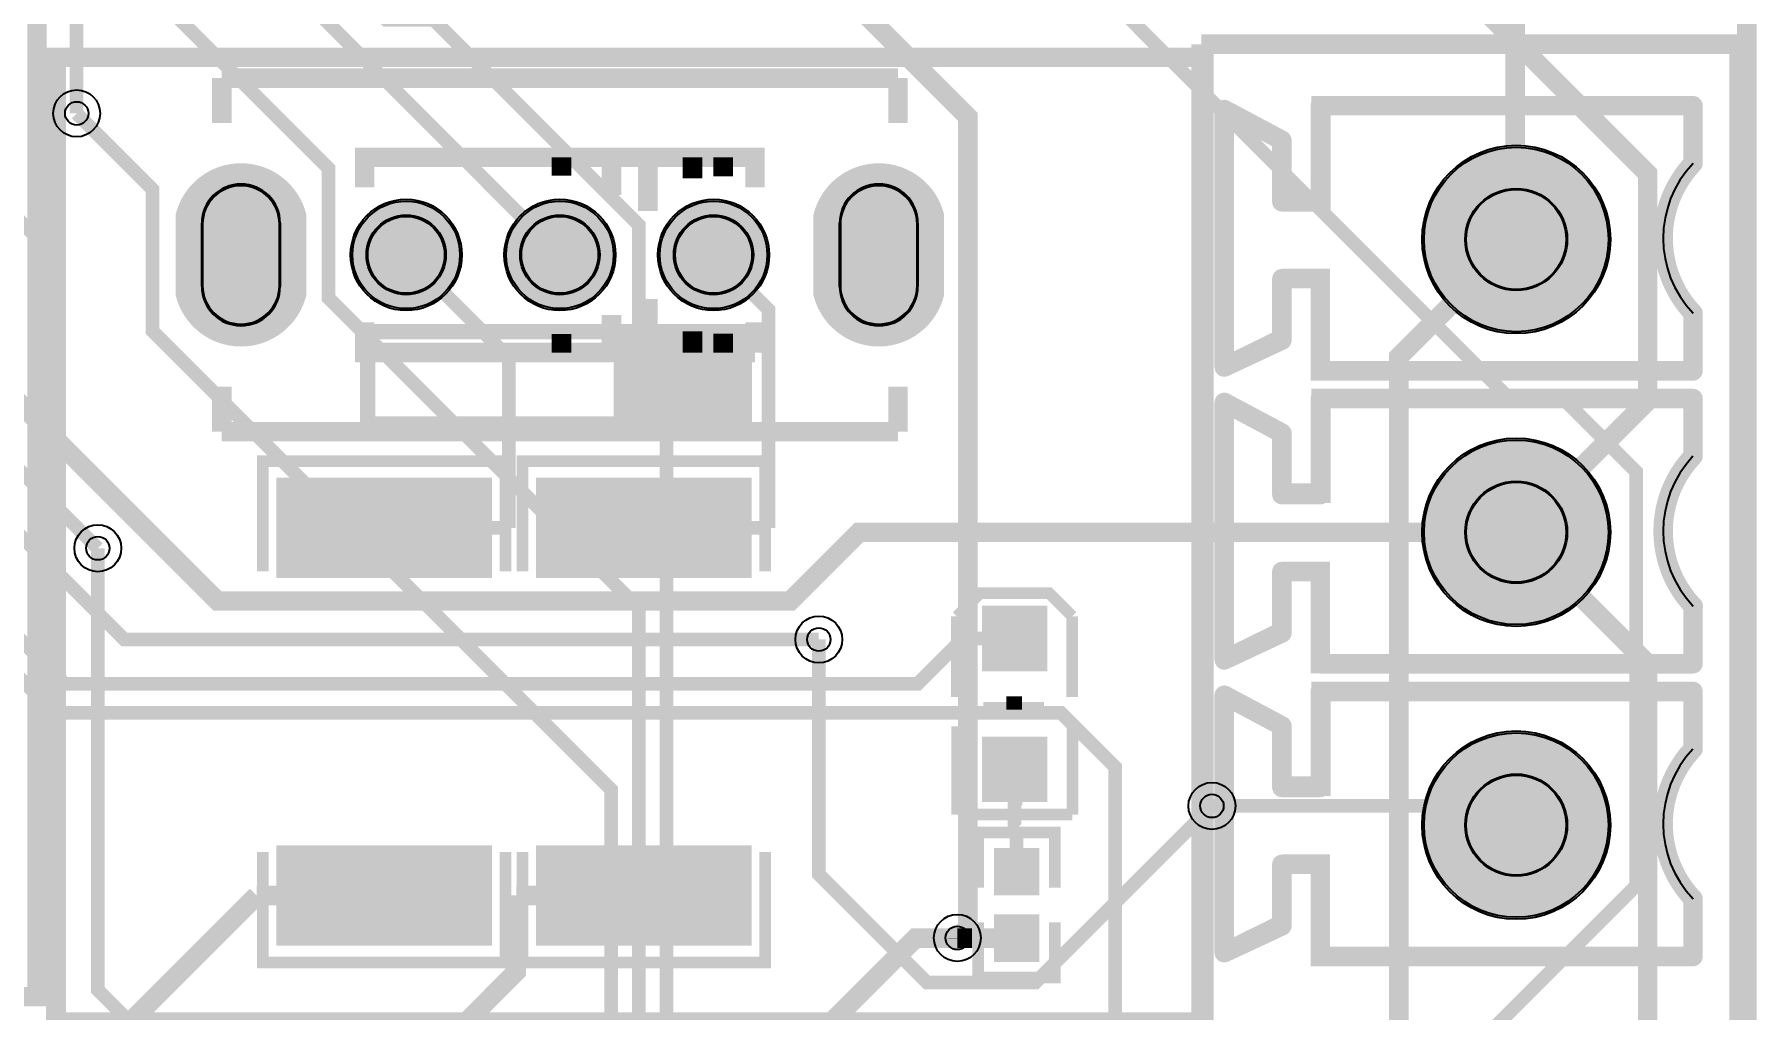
# Model space of a CAD drawing. Header units: millimetres. Extents: x -4 to 157, y 41 to 137.
# Drawn here: x 134.26 to 156.67, y 64.02 to 76.71 of the extents above; entities that cross this region are included whole.
import ezdxf

# ---------------------------------------------------------------- set-up
doc = ezdxf.new("R2010")
doc.units = ezdxf.units.MM
for name, color, linetype, true_color in [('BoardOutLine', 7, 'Continuous', 0xff00ff), ('BottomLayer', 7, 'Continuous', 0x0000ff), ('BottomSolderMaskLayer', 7, 'Continuous', 0xaa00ff), ('Document', 7, 'Continuous', 0xffffff), ('Hole', 7, 'Continuous', 0x222222), ('Multi-Layer', 7, 'Continuous', 0xc0c0c0), ('TopLayer', 7, 'Continuous', 0xff0000), ('TopPasteMaskLayer', 7, 'Continuous', 0x808080), ('TopSilkLayer', 7, 'Continuous', 0xffcc00), ('TopSolderMaskLayer', 7, 'Continuous', 0x800080)]:
    doc.layers.add(name, color=color, linetype=linetype, true_color=true_color)

msp = doc.modelspace()

# ---------------------------------------------------------------- hatches: boundary and pattern name
at = {"layer": 'BottomSolderMaskLayer'}
for points in [[(152.318, 74.039, 1), (154.769, 74.039, 1)], [(137.798, 73.314, -0.785398), (136.096, 73.314), (136.096, 74.362, -0.785398), (137.798, 74.362)], [(146.098, 73.314, -0.785398), (144.397, 73.314), (144.397, 74.362, -0.785398), (146.098, 74.362)], [(138.373, 73.838, 1), (139.821, 73.838, 1)], [(140.373, 73.838, 1), (141.821, 73.838, 1)], [(142.373, 73.838, 1), (143.821, 73.838, 1)], [(152.318, 70.229, 1), (154.769, 70.229, 1)], [(152.318, 66.419, 1), (154.769, 66.419, 1)]]:
    msp.add_hatch(color=256, dxfattribs=at).paths.add_polyline_path(points)
at = {"layer": 'Document'}
for points in [[(149.803, 75.841), (150.553, 75.441), (150.568, 75.432), (150.581, 75.421), (150.592, 75.408), (150.602, 75.394), (150.61, 75.379), (150.616, 75.363), (150.619, 75.346), (150.62, 75.329), (150.62, 74.656), (150.866, 74.656), (150.866, 75.779), (150.867, 75.795), (150.871, 75.811), (150.876, 75.827), (150.883, 75.842), (150.892, 75.856), (150.903, 75.868), (150.916, 75.879), (150.93, 75.889), (150.945, 75.896), (150.96, 75.901), (150.977, 75.905), (150.993, 75.906), (155.843, 75.906), (155.86, 75.905), (155.876, 75.901), (155.892, 75.896), (155.907, 75.889), (155.921, 75.879), (155.933, 75.868), (155.944, 75.856), (155.953, 75.842), (155.961, 75.827), (155.966, 75.811), (155.969, 75.795), (155.97, 75.779), (155.97, 75.029), (155.969, 75.012), (155.966, 74.996), (155.961, 74.98), (155.953, 74.965), (155.944, 74.951), (155.933, 74.939), (155.921, 74.928), (155.907, 74.919), (155.892, 74.911), (155.876, 74.906), (155.86, 74.903), (155.843, 74.902), (155.827, 74.903), (155.81, 74.906), (155.795, 74.911), (155.78, 74.919), (155.766, 74.928), (155.753, 74.939), (155.743, 74.951), (155.733, 74.965), (155.726, 74.98), (155.721, 74.996), (155.717, 75.012), (155.716, 75.029), (155.716, 75.652), (151.12, 75.652), (151.12, 74.529), (151.119, 74.512), (151.116, 74.496), (151.111, 74.48), (151.103, 74.465), (151.094, 74.451), (151.083, 74.439), (151.071, 74.428), (151.057, 74.419), (151.042, 74.411), (151.026, 74.406), (151.01, 74.403), (150.993, 74.402), (150.493, 74.402), (150.477, 74.403), (150.46, 74.406), (150.445, 74.411), (150.43, 74.419), (150.416, 74.428), (150.403, 74.439), (150.392, 74.451), (150.383, 74.465), (150.376, 74.48), (150.371, 74.496), (150.367, 74.512), (150.366, 74.529), (150.366, 75.252), (149.683, 75.617), (149.669, 75.625), (149.657, 75.636), (149.645, 75.648), (149.635, 75.661), (149.628, 75.676), (149.622, 75.692), (149.618, 75.708), (149.616, 75.724), (149.617, 75.741), (149.62, 75.757), (149.624, 75.773), (149.631, 75.788), (149.64, 75.803), (149.65, 75.815), (149.663, 75.827), (149.676, 75.836), (149.691, 75.844), (149.706, 75.85), (149.722, 75.854), (149.739, 75.856), (149.756, 75.855), (149.772, 75.852), (149.788, 75.848), (149.803, 75.841)], [(149.87, 75.729), (149.87, 72.578), (150.366, 72.809), (150.366, 73.529), (150.367, 73.545), (150.371, 73.561), (150.376, 73.577), (150.383, 73.592), (150.392, 73.606), (150.403, 73.618), (150.416, 73.629), (150.43, 73.639), (150.445, 73.646), (150.46, 73.651), (150.477, 73.655), (150.493, 73.656), (150.993, 73.656), (151.01, 73.655), (151.026, 73.651), (151.042, 73.646), (151.057, 73.639), (151.071, 73.629), (151.083, 73.618), (151.094, 73.606), (151.103, 73.592), (151.111, 73.577), (151.116, 73.561), (151.119, 73.545), (151.12, 73.529), (151.12, 72.456), (155.716, 72.456), (155.716, 73.079), (155.717, 73.095), (155.721, 73.112), (155.726, 73.127), (155.733, 73.142), (155.743, 73.156), (155.753, 73.168), (155.766, 73.179), (155.78, 73.189), (155.795, 73.196), (155.81, 73.201), (155.827, 73.205), (155.843, 73.206), (155.86, 73.205), (155.876, 73.201), (155.892, 73.196), (155.907, 73.189), (155.921, 73.179), (155.933, 73.168), (155.944, 73.156), (155.953, 73.142), (155.961, 73.127), (155.966, 73.112), (155.969, 73.095), (155.97, 73.079), (155.97, 72.329), (155.969, 72.312), (155.966, 72.296), (155.961, 72.28), (155.953, 72.265), (155.944, 72.251), (155.933, 72.239), (155.921, 72.228), (155.907, 72.219), (155.892, 72.211), (155.876, 72.206), (155.86, 72.203), (155.843, 72.202), (150.993, 72.202), (150.977, 72.203), (150.96, 72.206), (150.945, 72.211), (150.93, 72.219), (150.916, 72.228), (150.903, 72.239), (150.892, 72.251), (150.883, 72.265), (150.876, 72.28), (150.871, 72.296), (150.867, 72.312), (150.866, 72.329), (150.866, 73.402), (150.62, 73.402), (150.62, 72.729), (150.619, 72.711), (150.615, 72.693), (150.609, 72.676), (150.6, 72.66), (150.59, 72.646), (150.577, 72.633), (150.563, 72.622), (150.547, 72.614), (149.797, 72.264), (149.781, 72.257), (149.765, 72.253), (149.748, 72.252), (149.731, 72.252), (149.714, 72.255), (149.698, 72.26), (149.682, 72.267), (149.668, 72.276), (149.655, 72.287), (149.644, 72.3), (149.634, 72.314), (149.626, 72.329), (149.621, 72.345), (149.617, 72.362), (149.616, 72.379), (149.616, 75.729), (149.617, 75.745), (149.621, 75.761), (149.626, 75.777), (149.633, 75.792), (149.643, 75.806), (149.653, 75.818), (149.666, 75.829), (149.68, 75.839), (149.695, 75.846), (149.71, 75.851), (149.727, 75.855), (149.743, 75.856), (149.76, 75.855), (149.776, 75.851), (149.792, 75.846), (149.807, 75.839), (149.821, 75.829), (149.833, 75.818), (149.844, 75.806), (149.853, 75.792), (149.861, 75.777), (149.866, 75.761), (149.869, 75.745), (149.87, 75.729)], [(155.935, 74.941), (155.901, 74.903), (155.868, 74.864), (155.836, 74.823), (155.806, 74.781), (155.778, 74.738), (155.752, 74.693), (155.727, 74.648), (155.704, 74.602), (155.683, 74.555), (155.664, 74.507), (155.647, 74.459), (155.632, 74.409), (155.619, 74.359), (155.607, 74.309), (155.598, 74.258), (155.591, 74.207), (155.586, 74.156), (155.583, 74.105), (155.582, 74.053), (155.583, 74.002), (155.586, 73.95), (155.591, 73.899), (155.599, 73.848), (155.608, 73.797), (155.619, 73.747), (155.632, 73.697), (155.648, 73.648), (155.665, 73.6), (155.684, 73.552), (155.705, 73.505), (155.728, 73.458), (155.752, 73.413), (155.779, 73.369), (155.807, 73.326), (155.837, 73.284), (155.869, 73.243), (155.902, 73.204), (155.937, 73.166), (155.947, 73.153), (155.956, 73.139), (155.963, 73.124), (155.968, 73.108), (155.971, 73.092), (155.971, 73.075), (155.97, 73.059), (155.966, 73.042), (155.961, 73.027), (155.953, 73.012), (155.943, 72.999), (155.932, 72.986), (155.919, 72.976), (155.905, 72.967), (155.89, 72.96), (155.874, 72.955), (155.858, 72.952), (155.841, 72.951), (155.825, 72.953), (155.808, 72.957), (155.793, 72.962), (155.778, 72.97), (155.765, 72.98), (155.752, 72.991), (155.714, 73.033), (155.677, 73.077), (155.641, 73.122), (155.608, 73.168), (155.576, 73.215), (155.546, 73.264), (155.517, 73.313), (155.491, 73.364), (155.466, 73.416), (155.444, 73.468), (155.423, 73.521), (155.404, 73.575), (155.387, 73.63), (155.373, 73.685), (155.36, 73.741), (155.35, 73.797), (155.341, 73.854), (155.335, 73.91), (155.33, 73.967), (155.328, 74.025), (155.328, 74.082), (155.33, 74.139), (155.334, 74.196), (155.341, 74.253), (155.349, 74.309), (155.36, 74.365), (155.372, 74.421), (155.387, 74.476), (155.403, 74.531), (155.422, 74.585), (155.443, 74.638), (155.465, 74.691), (155.49, 74.742), (155.516, 74.793), (155.545, 74.843), (155.575, 74.891), (155.606, 74.939), (155.64, 74.985), (155.675, 75.03), (155.712, 75.074), (155.751, 75.116), (155.763, 75.127), (155.777, 75.137), (155.791, 75.144), (155.807, 75.15), (155.823, 75.154), (155.84, 75.155), (155.856, 75.155), (155.873, 75.152), (155.888, 75.147), (155.904, 75.14), (155.918, 75.131), (155.93, 75.121), (155.942, 75.109), (155.951, 75.095), (155.959, 75.08), (155.965, 75.065), (155.969, 75.049), (155.97, 75.032), (155.969, 75.015), (155.967, 74.999), (155.962, 74.983), (155.955, 74.968), (155.946, 74.954), (155.935, 74.941)], [(143.597, 71.538), (143.597, 72.938), (138.597, 72.938), (138.497, 72.938), (138.497, 72.838), (138.497, 71.538), (138.697, 71.538), (138.697, 72.738), (141.797, 72.738), (141.797, 71.538)], [(149.87, 71.919), (149.87, 68.768), (150.366, 68.999), (150.366, 69.718), (150.367, 69.735), (150.371, 69.751), (150.376, 69.767), (150.383, 69.782), (150.392, 69.796), (150.403, 69.808), (150.416, 69.819), (150.43, 69.828), (150.445, 69.836), (150.46, 69.841), (150.477, 69.844), (150.493, 69.845), (150.993, 69.845), (151.01, 69.844), (151.026, 69.841), (151.042, 69.836), (151.057, 69.828), (151.07, 69.819), (151.083, 69.808), (151.094, 69.796), (151.103, 69.782), (151.111, 69.767), (151.116, 69.751), (151.119, 69.735), (151.12, 69.718), (151.12, 68.645), (155.716, 68.645), (155.716, 69.269), (155.717, 69.285), (155.72, 69.301), (155.726, 69.317), (155.733, 69.332), (155.742, 69.346), (155.753, 69.358), (155.766, 69.369), (155.78, 69.378), (155.795, 69.386), (155.81, 69.391), (155.827, 69.394), (155.843, 69.396), (155.86, 69.394), (155.876, 69.391), (155.892, 69.386), (155.907, 69.378), (155.92, 69.369), (155.933, 69.358), (155.944, 69.346), (155.953, 69.332), (155.96, 69.317), (155.966, 69.301), (155.969, 69.285), (155.97, 69.269), (155.97, 68.518), (155.969, 68.502), (155.966, 68.486), (155.96, 68.47), (155.953, 68.455), (155.944, 68.441), (155.933, 68.429), (155.92, 68.418), (155.907, 68.408), (155.892, 68.401), (155.876, 68.396), (155.86, 68.393), (155.843, 68.391), (150.993, 68.391), (150.977, 68.393), (150.96, 68.396), (150.945, 68.401), (150.93, 68.408), (150.916, 68.418), (150.903, 68.429), (150.892, 68.441), (150.883, 68.455), (150.876, 68.47), (150.87, 68.486), (150.867, 68.502), (150.866, 68.518), (150.866, 69.591), (150.62, 69.591), (150.62, 68.919), (150.619, 68.901), (150.615, 68.883), (150.609, 68.866), (150.6, 68.85), (150.59, 68.836), (150.577, 68.823), (150.563, 68.812), (150.547, 68.804), (149.797, 68.453), (149.781, 68.447), (149.765, 68.443), (149.748, 68.442), (149.731, 68.442), (149.714, 68.445), (149.698, 68.45), (149.682, 68.457), (149.668, 68.466), (149.655, 68.477), (149.644, 68.49), (149.634, 68.504), (149.626, 68.519), (149.621, 68.535), (149.617, 68.552), (149.616, 68.568), (149.616, 71.919), (149.617, 71.935), (149.621, 71.951), (149.626, 71.967), (149.633, 71.982), (149.642, 71.996), (149.653, 72.008), (149.666, 72.019), (149.68, 72.029), (149.695, 72.036), (149.71, 72.041), (149.727, 72.044), (149.743, 72.046), (149.76, 72.044), (149.776, 72.041), (149.792, 72.036), (149.807, 72.029), (149.82, 72.019), (149.833, 72.008), (149.844, 71.996), (149.853, 71.982), (149.861, 71.967), (149.866, 71.951), (149.869, 71.935), (149.87, 71.919)], [(149.803, 72.031), (150.553, 71.631), (150.568, 71.622), (150.581, 71.611), (150.592, 71.598), (150.602, 71.584), (150.61, 71.569), (150.616, 71.552), (150.619, 71.536), (150.62, 71.519), (150.62, 70.846), (150.866, 70.846), (150.866, 71.969), (150.867, 71.985), (150.87, 72.001), (150.876, 72.017), (150.883, 72.032), (150.892, 72.046), (150.903, 72.058), (150.916, 72.069), (150.93, 72.079), (150.945, 72.086), (150.96, 72.091), (150.977, 72.094), (150.993, 72.096), (155.843, 72.096), (155.86, 72.094), (155.876, 72.091), (155.892, 72.086), (155.907, 72.079), (155.92, 72.069), (155.933, 72.058), (155.944, 72.046), (155.953, 72.032), (155.96, 72.017), (155.966, 72.001), (155.969, 71.985), (155.97, 71.969), (155.97, 71.219), (155.969, 71.202), (155.966, 71.186), (155.96, 71.17), (155.953, 71.155), (155.944, 71.141), (155.933, 71.129), (155.92, 71.118), (155.907, 71.109), (155.892, 71.101), (155.876, 71.096), (155.86, 71.093), (155.843, 71.092), (155.827, 71.093), (155.81, 71.096), (155.795, 71.101), (155.78, 71.109), (155.766, 71.118), (155.753, 71.129), (155.742, 71.141), (155.733, 71.155), (155.726, 71.17), (155.72, 71.186), (155.717, 71.202), (155.716, 71.219), (155.716, 71.842), (151.12, 71.842), (151.12, 70.719), (151.119, 70.702), (151.116, 70.686), (151.111, 70.67), (151.103, 70.655), (151.094, 70.641), (151.083, 70.629), (151.07, 70.618), (151.057, 70.609), (151.042, 70.601), (151.026, 70.596), (151.01, 70.593), (150.993, 70.592), (150.493, 70.592), (150.477, 70.593), (150.46, 70.596), (150.445, 70.601), (150.43, 70.609), (150.416, 70.618), (150.403, 70.629), (150.392, 70.641), (150.383, 70.655), (150.376, 70.67), (150.371, 70.686), (150.367, 70.702), (150.366, 70.719), (150.366, 71.442), (149.683, 71.807), (149.67, 71.815), (149.657, 71.826), (149.646, 71.838), (149.636, 71.852), (149.629, 71.866), (149.623, 71.882), (149.619, 71.898), (149.618, 71.914), (149.619, 71.93), (149.621, 71.947), (149.626, 71.962), (149.633, 71.977), (149.642, 71.991), (149.652, 72.004), (149.664, 72.015), (149.677, 72.025), (149.692, 72.033), (149.707, 72.039), (149.723, 72.043), (149.739, 72.044), (149.756, 72.044), (149.772, 72.042), (149.788, 72.037), (149.803, 72.031)], [(141.797, 71.738), (141.797, 71.538), (138.697, 71.538), (138.697, 71.738)], [(155.935, 71.131), (155.901, 71.093), (155.867, 71.053), (155.836, 71.013), (155.806, 70.971), (155.778, 70.928), (155.751, 70.883), (155.727, 70.838), (155.704, 70.792), (155.683, 70.745), (155.664, 70.697), (155.647, 70.648), (155.632, 70.599), (155.619, 70.549), (155.607, 70.499), (155.598, 70.448), (155.591, 70.397), (155.586, 70.346), (155.583, 70.295), (155.582, 70.243), (155.583, 70.192), (155.586, 70.14), (155.591, 70.089), (155.598, 70.038), (155.608, 69.987), (155.619, 69.937), (155.632, 69.887), (155.647, 69.838), (155.665, 69.789), (155.684, 69.742), (155.705, 69.695), (155.728, 69.648), (155.752, 69.603), (155.779, 69.559), (155.807, 69.516), (155.837, 69.474), (155.868, 69.433), (155.902, 69.394), (155.936, 69.356), (155.947, 69.344), (155.956, 69.33), (155.963, 69.316), (155.968, 69.3), (155.972, 69.285), (155.973, 69.268), (155.972, 69.252), (155.969, 69.236), (155.964, 69.221), (155.958, 69.206), (155.949, 69.193), (155.939, 69.18), (155.927, 69.169), (155.914, 69.16), (155.9, 69.152), (155.885, 69.146), (155.87, 69.142), (155.854, 69.14), (155.837, 69.14), (155.821, 69.142), (155.806, 69.146), (155.791, 69.152), (155.777, 69.16), (155.764, 69.17), (155.752, 69.181), (155.714, 69.223), (155.677, 69.267), (155.641, 69.311), (155.608, 69.358), (155.576, 69.405), (155.546, 69.454), (155.517, 69.503), (155.491, 69.554), (155.466, 69.605), (155.443, 69.658), (155.423, 69.711), (155.404, 69.765), (155.387, 69.82), (155.373, 69.875), (155.36, 69.931), (155.349, 69.987), (155.341, 70.043), (155.335, 70.1), (155.33, 70.157), (155.328, 70.214), (155.328, 70.272), (155.33, 70.329), (155.334, 70.386), (155.341, 70.442), (155.349, 70.499), (155.359, 70.555), (155.372, 70.611), (155.387, 70.666), (155.403, 70.721), (155.422, 70.775), (155.443, 70.828), (155.465, 70.881), (155.49, 70.932), (155.516, 70.983), (155.544, 71.033), (155.574, 71.081), (155.606, 71.129), (155.64, 71.175), (155.675, 71.22), (155.712, 71.263), (155.751, 71.306), (155.763, 71.317), (155.776, 71.327), (155.791, 71.334), (155.807, 71.34), (155.823, 71.344), (155.839, 71.345), (155.856, 71.345), (155.872, 71.342), (155.888, 71.337), (155.903, 71.33), (155.917, 71.321), (155.93, 71.311), (155.942, 71.298), (155.951, 71.285), (155.959, 71.27), (155.965, 71.255), (155.968, 71.238), (155.97, 71.222), (155.969, 71.205), (155.967, 71.189), (155.962, 71.173), (155.955, 71.158), (155.946, 71.144), (155.935, 71.131)], [(147.065, 69.189), (147.065, 68.529), (146.913, 68.529), (146.913, 69.189)], [(149.803, 68.221), (150.553, 67.821), (150.568, 67.812), (150.581, 67.801), (150.592, 67.788), (150.602, 67.774), (150.61, 67.759), (150.616, 67.742), (150.619, 67.726), (150.62, 67.709), (150.62, 67.036), (150.866, 67.036), (150.866, 68.159), (150.867, 68.175), (150.87, 68.191), (150.876, 68.207), (150.883, 68.222), (150.892, 68.236), (150.903, 68.248), (150.916, 68.259), (150.93, 68.269), (150.945, 68.276), (150.96, 68.281), (150.977, 68.285), (150.993, 68.286), (155.843, 68.286), (155.86, 68.285), (155.876, 68.281), (155.892, 68.276), (155.907, 68.269), (155.92, 68.259), (155.933, 68.248), (155.944, 68.236), (155.953, 68.222), (155.96, 68.207), (155.966, 68.191), (155.969, 68.175), (155.97, 68.159), (155.97, 67.409), (155.969, 67.392), (155.966, 67.376), (155.96, 67.36), (155.953, 67.345), (155.944, 67.331), (155.933, 67.319), (155.92, 67.308), (155.907, 67.299), (155.892, 67.291), (155.876, 67.286), (155.86, 67.283), (155.843, 67.282), (155.827, 67.283), (155.81, 67.286), (155.795, 67.291), (155.78, 67.299), (155.766, 67.308), (155.753, 67.319), (155.742, 67.331), (155.733, 67.345), (155.726, 67.36), (155.72, 67.376), (155.717, 67.392), (155.716, 67.409), (155.716, 68.032), (151.12, 68.032), (151.12, 66.909), (151.119, 66.892), (151.116, 66.876), (151.111, 66.86), (151.103, 66.845), (151.094, 66.831), (151.083, 66.819), (151.07, 66.808), (151.057, 66.799), (151.042, 66.791), (151.026, 66.786), (151.01, 66.783), (150.993, 66.782), (150.493, 66.782), (150.477, 66.783), (150.46, 66.786), (150.445, 66.791), (150.43, 66.799), (150.416, 66.808), (150.403, 66.819), (150.392, 66.831), (150.383, 66.845), (150.376, 66.86), (150.371, 66.876), (150.367, 66.892), (150.366, 66.909), (150.366, 67.632), (149.683, 67.997), (149.669, 68.005), (149.656, 68.016), (149.645, 68.028), (149.635, 68.041), (149.628, 68.056), (149.622, 68.072), (149.618, 68.088), (149.616, 68.104), (149.617, 68.121), (149.619, 68.137), (149.624, 68.153), (149.631, 68.168), (149.64, 68.182), (149.65, 68.195), (149.663, 68.207), (149.676, 68.216), (149.691, 68.224), (149.706, 68.23), (149.722, 68.234), (149.739, 68.236), (149.756, 68.235), (149.772, 68.232), (149.788, 68.227), (149.803, 68.221)], [(149.87, 68.109), (149.87, 64.958), (150.366, 65.189), (150.366, 65.909), (150.367, 65.925), (150.371, 65.941), (150.376, 65.957), (150.383, 65.972), (150.392, 65.986), (150.403, 65.998), (150.416, 66.009), (150.43, 66.019), (150.445, 66.026), (150.46, 66.031), (150.477, 66.034), (150.493, 66.036), (150.993, 66.036), (151.01, 66.034), (151.026, 66.031), (151.042, 66.026), (151.057, 66.019), (151.07, 66.009), (151.083, 65.998), (151.094, 65.986), (151.103, 65.972), (151.111, 65.957), (151.116, 65.941), (151.119, 65.925), (151.12, 65.909), (151.12, 64.836), (155.716, 64.836), (155.716, 65.459), (155.717, 65.475), (155.72, 65.491), (155.726, 65.507), (155.733, 65.522), (155.742, 65.536), (155.753, 65.548), (155.766, 65.559), (155.78, 65.569), (155.795, 65.576), (155.81, 65.581), (155.827, 65.584), (155.843, 65.586), (155.86, 65.584), (155.876, 65.581), (155.892, 65.576), (155.907, 65.569), (155.92, 65.559), (155.933, 65.548), (155.944, 65.536), (155.953, 65.522), (155.96, 65.507), (155.966, 65.491), (155.969, 65.475), (155.97, 65.459), (155.97, 64.709), (155.969, 64.692), (155.966, 64.676), (155.96, 64.66), (155.953, 64.645), (155.944, 64.631), (155.933, 64.619), (155.92, 64.608), (155.907, 64.599), (155.892, 64.591), (155.876, 64.586), (155.86, 64.583), (155.843, 64.582), (150.993, 64.582), (150.977, 64.583), (150.96, 64.586), (150.945, 64.591), (150.93, 64.599), (150.916, 64.608), (150.903, 64.619), (150.892, 64.631), (150.883, 64.645), (150.876, 64.66), (150.87, 64.676), (150.867, 64.692), (150.866, 64.709), (150.866, 65.782), (150.62, 65.782), (150.62, 65.109), (150.619, 65.091), (150.615, 65.073), (150.609, 65.056), (150.6, 65.04), (150.59, 65.026), (150.577, 65.013), (150.563, 65.002), (150.547, 64.993), (149.797, 64.643), (149.781, 64.637), (149.765, 64.633), (149.748, 64.632), (149.731, 64.632), (149.714, 64.635), (149.698, 64.64), (149.682, 64.647), (149.668, 64.656), (149.655, 64.667), (149.644, 64.68), (149.634, 64.694), (149.626, 64.709), (149.621, 64.725), (149.617, 64.742), (149.616, 64.759), (149.616, 68.109), (149.617, 68.125), (149.621, 68.141), (149.626, 68.157), (149.633, 68.172), (149.642, 68.186), (149.653, 68.198), (149.666, 68.209), (149.68, 68.219), (149.695, 68.226), (149.71, 68.231), (149.727, 68.234), (149.743, 68.236), (149.76, 68.234), (149.776, 68.231), (149.792, 68.226), (149.807, 68.219), (149.82, 68.209), (149.833, 68.198), (149.844, 68.186), (149.853, 68.172), (149.861, 68.157), (149.866, 68.141), (149.869, 68.125), (149.87, 68.109)], [(155.935, 67.321), (155.901, 67.283), (155.868, 67.244), (155.836, 67.203), (155.806, 67.161), (155.778, 67.118), (155.752, 67.073), (155.727, 67.028), (155.704, 66.982), (155.683, 66.935), (155.664, 66.887), (155.647, 66.838), (155.632, 66.789), (155.619, 66.739), (155.607, 66.689), (155.598, 66.638), (155.591, 66.587), (155.586, 66.536), (155.583, 66.485), (155.582, 66.433), (155.583, 66.382), (155.586, 66.33), (155.591, 66.279), (155.599, 66.228), (155.608, 66.177), (155.619, 66.127), (155.632, 66.077), (155.648, 66.028), (155.665, 65.979), (155.684, 65.932), (155.705, 65.885), (155.728, 65.838), (155.752, 65.793), (155.779, 65.749), (155.807, 65.706), (155.837, 65.664), (155.869, 65.623), (155.902, 65.584), (155.937, 65.546), (155.947, 65.533), (155.956, 65.519), (155.963, 65.504), (155.968, 65.488), (155.971, 65.472), (155.971, 65.455), (155.97, 65.438), (155.966, 65.422), (155.96, 65.407), (155.953, 65.392), (155.943, 65.378), (155.932, 65.366), (155.919, 65.356), (155.905, 65.347), (155.89, 65.34), (155.874, 65.335), (155.858, 65.332), (155.841, 65.331), (155.825, 65.333), (155.808, 65.337), (155.793, 65.342), (155.778, 65.35), (155.764, 65.36), (155.752, 65.371), (155.714, 65.413), (155.677, 65.457), (155.641, 65.502), (155.608, 65.548), (155.576, 65.595), (155.546, 65.644), (155.517, 65.693), (155.491, 65.744), (155.466, 65.796), (155.443, 65.848), (155.423, 65.901), (155.404, 65.955), (155.387, 66.01), (155.373, 66.065), (155.36, 66.121), (155.349, 66.177), (155.341, 66.234), (155.335, 66.29), (155.33, 66.347), (155.328, 66.404), (155.328, 66.462), (155.33, 66.519), (155.334, 66.576), (155.341, 66.633), (155.349, 66.689), (155.36, 66.745), (155.372, 66.801), (155.387, 66.856), (155.403, 66.911), (155.422, 66.965), (155.443, 67.018), (155.465, 67.071), (155.49, 67.122), (155.516, 67.173), (155.545, 67.223), (155.575, 67.271), (155.606, 67.319), (155.64, 67.365), (155.675, 67.41), (155.712, 67.454), (155.751, 67.496), (155.763, 67.507), (155.777, 67.517), (155.791, 67.524), (155.807, 67.53), (155.823, 67.534), (155.84, 67.535), (155.856, 67.535), (155.873, 67.532), (155.888, 67.527), (155.904, 67.52), (155.918, 67.511), (155.93, 67.501), (155.942, 67.488), (155.951, 67.475), (155.959, 67.46), (155.965, 67.445), (155.968, 67.428), (155.97, 67.412), (155.969, 67.395), (155.967, 67.379), (155.962, 67.363), (155.955, 67.348), (155.946, 67.334), (155.935, 67.321)], [(147.117, 67.336), (147.117, 66.675), (146.965, 66.675), (146.965, 67.336)], [(146.74, 67.06), (147.401, 67.06), (147.401, 66.908), (146.74, 66.908)]]:
    msp.add_hatch(color=256, dxfattribs=at).paths.add_polyline_path(points)
at = {"layer": 'Multi-Layer'}
for points in [[(152.343, 74.039, 1), (154.743, 74.039, 1)], [(137.773, 73.33, -0.785398), (136.122, 73.33), (136.122, 74.346, -0.785398), (137.773, 74.346)], [(146.073, 73.33, -0.785398), (144.422, 73.33), (144.422, 74.346, -0.785398), (146.073, 74.346)], [(138.399, 73.838, 1), (139.796, 73.838, 1)], [(140.399, 73.838, 1), (141.796, 73.838, 1)], [(142.399, 73.838, 1), (143.796, 73.838, 1)], [(152.343, 70.229, 1), (154.743, 70.229, 1)], [(152.343, 66.419, 1), (154.743, 66.419, 1)]]:
    msp.add_hatch(color=256, dxfattribs=at).paths.add_polyline_path(points)
at = {"layer": 'TopLayer'}
for points in [[(140.161, 69.644), (137.461, 69.644), (137.461, 70.927), (140.161, 70.927)], [(143.539, 69.644), (140.839, 69.644), (140.839, 70.927), (143.539, 70.927)], [(146.615, 69.247), (147.415, 69.247), (147.415, 68.447), (146.615, 68.447)], [(146.615, 67.545), (147.415, 67.545), (147.415, 66.745), (146.615, 66.745)], [(140.161, 66.144), (137.461, 66.144), (137.461, 64.862), (140.161, 64.862)], [(143.539, 66.144), (140.839, 66.144), (140.839, 64.862), (143.539, 64.862)], [(147.311, 65.53), (146.771, 65.53), (146.771, 66.095), (147.311, 66.095)], [(147.311, 65.23), (146.771, 65.23), (146.771, 64.664), (147.311, 64.664)]]:
    msp.add_hatch(color=256, dxfattribs=at).paths.add_polyline_path(points)
at = {"layer": 'TopPasteMaskLayer'}
for points in [[(140.061, 69.644), (139.37, 69.644), (139.27, 69.744), (139.27, 69.98), (139.17, 70.08), (138.452, 70.08), (138.352, 69.98), (138.352, 69.744), (138.252, 69.644), (137.561, 69.644), (137.461, 69.744), (137.461, 70.827), (137.561, 70.927), (140.061, 70.927), (140.161, 70.827), (140.161, 69.744)], [(143.439, 69.644), (142.748, 69.644), (142.648, 69.744), (142.648, 69.98), (142.548, 70.08), (141.83, 70.08), (141.73, 69.98), (141.73, 69.744), (141.63, 69.644), (140.939, 69.644), (140.839, 69.744), (140.839, 70.827), (140.939, 70.927), (143.439, 70.927), (143.539, 70.827), (143.539, 69.744)], [(146.615, 69.247), (147.415, 69.247), (147.415, 68.447), (146.615, 68.447)], [(146.615, 67.545), (147.415, 67.545), (147.415, 66.745), (146.615, 66.745)], [(140.061, 66.144), (139.37, 66.144), (139.27, 66.044), (139.27, 65.808), (139.17, 65.708), (138.452, 65.708), (138.352, 65.808), (138.352, 66.044), (138.252, 66.144), (137.561, 66.144), (137.461, 66.044), (137.461, 64.962), (137.561, 64.862), (140.061, 64.862), (140.161, 64.962), (140.161, 66.044)], [(143.439, 66.144), (142.748, 66.144), (142.648, 66.044), (142.648, 65.808), (142.548, 65.708), (141.83, 65.708), (141.73, 65.808), (141.73, 66.044), (141.63, 66.144), (140.939, 66.144), (140.839, 66.044), (140.839, 64.962), (140.939, 64.862), (143.439, 64.862), (143.539, 64.962), (143.539, 66.044)], [(147.271, 65.515), (146.811, 65.515), (146.771, 65.555), (146.771, 66.055), (146.811, 66.095), (147.271, 66.095), (147.311, 66.055), (147.311, 65.555)], [(147.271, 65.245), (146.811, 65.245), (146.771, 65.205), (146.771, 64.704), (146.811, 64.664), (147.271, 64.664), (147.311, 64.704), (147.311, 65.205)]]:
    msp.add_hatch(color=256, dxfattribs=at).paths.add_polyline_path(points)
at = {"layer": 'TopSolderMaskLayer'}
for points in [[(152.318, 74.039, 1), (154.769, 74.039, 1)], [(137.798, 73.314, -0.785398), (136.096, 73.314), (136.096, 74.362, -0.785398), (137.798, 74.362)], [(146.098, 73.314, -0.785398), (144.397, 73.314), (144.397, 74.362, -0.785398), (146.098, 74.362)], [(138.373, 73.838, 1), (139.821, 73.838, 1)], [(140.373, 73.838, 1), (141.821, 73.838, 1)], [(142.373, 73.838, 1), (143.821, 73.838, 1)], [(152.318, 70.229, 1), (154.769, 70.229, 1)], [(140.215, 69.632), (137.408, 69.632), (137.408, 70.939), (140.215, 70.939)], [(143.593, 69.632), (140.786, 69.632), (140.786, 70.939), (143.593, 70.939)], [(146.59, 69.272), (147.441, 69.272), (147.441, 68.421), (146.59, 68.421)], [(146.59, 67.57), (147.441, 67.57), (147.441, 66.72), (146.59, 66.72)], [(152.318, 66.419, 1), (154.769, 66.419, 1)], [(140.215, 66.156), (137.408, 66.156), (137.408, 64.85), (140.215, 64.85)], [(143.593, 66.156), (140.786, 66.156), (140.786, 64.85), (143.593, 64.85)], [(147.335, 65.503), (146.747, 65.503), (146.747, 66.122), (147.335, 66.122)], [(147.335, 65.256), (146.747, 65.256), (146.747, 64.637), (147.335, 64.637)]]:
    msp.add_hatch(color=256, dxfattribs=at).paths.add_polyline_path(points)

# ---------------------------------------------------------------- linework, layer by layer
at = {"layer": 'BoardOutLine', "const_width": 0.254}
msp.add_lwpolyline([(100.543, 129.052), (100.543, 136.552), (-3.457, 136.552), (-3.457, 41.552), (156.543, 41.552), (156.543, 136.552), (125.543, 136.552), (125.543, 129.052), (100.543, 129.052)], close=True, dxfattribs=at)
at = {"layer": 'BottomLayer'}
for points, const_width in [([(153.543, 70.229), (155.253, 71.938), (155.253, 74.894), (141.805, 88.342), (141.805, 89.346), (142.037, 89.578), (142.037, 116.917), (140.513, 118.44)], 0.254), ([(134.625, 85.051), (134.625, 81.111), (138.841, 76.895), (139.456, 76.895), (142.126, 74.226), (142.126, 72.676), (142.486, 72.315), (142.486, 61.8), (144.114, 60.172), (146.05, 60.146), (146.405, 59.791), (146.405, 58.419), (146.177, 58.19), (144.297, 58.19), (143.992, 57.886), (143.992, 56.293), (145.11, 55.175)], 0.178), ([(141.097, 73.838), (130.746, 84.19), (127.041, 84.19), (124.718, 81.866), (124.718, 78.366), (124.953, 78.131)], 0.178), ([(126.012, 82.341), (134.5, 73.853), (134.5, 62.858), (140.157, 57.201)], 0.178), ([(131.299, 81.751), (138.086, 74.965), (138.086, 73.277), (142.125, 69.239), (142.125, 58.104), (142.418, 57.811), (142.926, 57.811), (143.967, 58.852), (144.787, 58.852), (145.11, 59.176)], 0.178), ([(140.259, 79.604), (142.436, 79.604), (146.405, 75.635), (146.405, 65.087), (146.269, 64.951)], 0.254), ([(134.808, 75.679), (135.795, 74.693), (135.795, 72.849), (141.763, 66.88), (141.763, 56.807), (140.157, 55.201)], 0.178), ([(153.543, 74.039), (152.014, 72.509), (152.014, 62.363), (153.543, 60.833)], 0.254), ([(153.543, 57.023), (155.253, 58.733), (155.253, 68.519), (153.543, 70.229)], 0.254), ([(135.084, 70.021), (135.084, 64.274), (140.157, 59.201)], 0.178), ([(144.467, 68.834), (144.467, 65.78), (145.874, 64.373), (147.288, 64.373), (149.583, 66.668)], 0.178)]:
    msp.add_lwpolyline(points, dxfattribs=dict(at, const_width=const_width))
at = {"layer": 'BottomSolderMaskLayer'}
for points in [[(136.438, 74.25), (136.438, 73.426)], [(137.457, 74.25), (137.457, 73.426)], [(144.738, 74.25), (144.738, 73.426)], [(145.757, 74.25), (145.757, 73.426)]]:
    msp.add_lwpolyline(points, close=True, dxfattribs=at)
for centre, radius in [((153.543, 74.039), 1.225), ((153.543, 74.039), 0.664), ((139.097, 73.838), 0.724), ((141.097, 73.838), 0.724), ((143.097, 73.838), 0.724), ((139.097, 73.838), 0.518), ((141.097, 73.838), 0.518), ((143.097, 73.838), 0.518), ((153.543, 70.229), 1.225), ((153.543, 70.229), 0.664), ((153.543, 66.419), 1.225), ((153.543, 66.419), 0.664)]:
    msp.add_circle(centre, radius, dxfattribs=at)
for centre, start, end in [((136.947, 74.25), 360, 180), ((145.247, 74.25), 360, 180), ((136.947, 73.426), 180, 360), ((145.247, 73.426), 180, 360)]:
    msp.add_arc(centre, 0.51, start, end, dxfattribs=at)
at = {"layer": 'Hole'}
for centre in [(134.809, 75.679), (135.084, 70.021), (144.467, 68.834), (149.583, 66.668), (146.269, 64.951)]:
    msp.add_circle(centre, 0.152, dxfattribs=at)
at = {"layer": 'Multi-Layer'}
for points in [[(136.447, 74.238), (136.447, 73.438)], [(137.447, 74.238), (137.447, 73.438)], [(144.747, 74.238), (144.747, 73.438)], [(145.747, 74.238), (145.747, 73.438)]]:
    msp.add_lwpolyline(points, close=True, dxfattribs=at)
for centre, radius in [((134.809, 75.679), 0.305), ((153.543, 74.039), 1.2), ((153.543, 74.039), 0.65), ((139.097, 73.838), 0.699), ((141.097, 73.838), 0.699), ((143.097, 73.838), 0.699), ((139.097, 73.838), 0.5), ((141.097, 73.838), 0.5), ((143.097, 73.838), 0.5), ((153.543, 70.229), 1.2), ((153.543, 70.229), 0.65), ((135.084, 70.021), 0.305), ((144.467, 68.834), 0.305), ((153.543, 66.419), 1.2), ((153.543, 66.419), 0.65), ((149.583, 66.668), 0.305), ((146.269, 64.951), 0.305)]:
    msp.add_circle(centre, radius, dxfattribs=at)
for centre, start, end in [((136.947, 74.238), 360, 180), ((145.247, 74.238), 360, 180), ((136.947, 73.438), 180, 360), ((145.247, 73.438), 180, 360)]:
    msp.add_arc(centre, 0.5, start, end, dxfattribs=at)
at = {"layer": 'TopLayer'}
for points, const_width in [([(133.252, 78.613), (134.808, 77.057), (134.808, 75.679)], 0.178), ([(141.529, 78.334), (147.09, 78.334), (153.457, 71.966), (154.156, 71.966), (155.104, 71.018), (155.104, 65.631), (145.649, 56.176), (144.664, 56.176), (142.931, 54.442), (142.931, 51.928), (137.887, 46.884), (98.704, 46.884)], 0.178), ([(153.543, 74.039), (153.53, 74.052), (153.53, 77.194)], 0.254), ([(123.32, 76.861), (126.924, 73.256), (131.005, 73.256), (135.427, 68.834), (144.467, 68.834)], 0.178), ([(153.543, 70.229), (144.991, 70.229), (144.096, 69.334), (136.642, 69.334), (130.861, 75.114), (130.861, 75.114), (130.861, 75.3), (129.207, 76.954), (128.47, 76.954)], 0.254), ([(128.47, 75.235), (129.87, 75.235), (135.084, 70.021)], 0.178), ([(120.225, 73.955), (123.861, 70.32), (132.591, 70.32), (134.654, 68.257), (145.755, 68.257), (146.344, 68.847)], 0.178), ([(140.432, 70.286), (140.432, 72.503), (139.097, 73.838)], 0.178), ([(143.811, 70.286), (143.811, 73.125), (143.097, 73.838)], 0.178), ([(138.811, 70.286), (140.432, 70.286)], 0.178), ([(142.189, 70.286), (143.811, 70.286)], 0.178), ([(120.989, 68.862), (125.057, 68.862), (126.154, 69.959), (132.441, 69.959), (134.065, 68.335), (134.065, 68.335), (134.519, 67.881), (147.618, 67.881), (148.324, 67.175), (148.324, 63.068)], 0.178), ([(147.015, 68.847), (146.344, 68.847)], 0.178), ([(147.041, 66.367), (147.015, 66.392), (147.015, 67.145)], 0.178), ([(149.583, 66.668), (153.294, 66.668), (153.543, 66.419)], 0.178), ([(147.041, 65.813), (147.041, 66.367)], 0.178), ([(134.915, 63.266), (137.152, 65.503)], 0.254), ([(135.843, 55.589), (136.875, 56.621), (136.875, 60.854), (140.53, 64.51), (140.53, 65.503)], 0.254), ([(138.811, 65.503), (137.152, 65.503)], 0.254), ([(142.189, 65.503), (140.53, 65.503)], 0.254), ([(146.269, 64.947), (145.723, 64.947), (144.424, 63.647)], 0.254), ([(146.269, 64.947), (146.269, 64.951)], 0.254), ([(146.462, 64.947), (146.269, 64.947)], 0.254), ([(147.041, 64.947), (146.462, 64.947)], 0.254)]:
    msp.add_lwpolyline(points, dxfattribs=dict(at, const_width=const_width))
at = {"layer": 'TopSilkLayer', "const_width": 0.254}
for points in [[(134.292, 64.186), (28.092, 64.186), (28.092, 135.551), (134.292, 135.551), (134.292, 64.186)], [(134.544, 76.408), (149.479, 76.408), (149.479, 63.856), (134.544, 63.856), (134.544, 76.408)]]:
    msp.add_lwpolyline(points, close=True, dxfattribs=at)
at = {"layer": 'TopSilkLayer'}
for points, const_width in [([(156.443, 76.579), (149.443, 76.579)], 0.254), ([(149.443, 76.579), (149.443, 63.879)], 0.254), ([(156.443, 76.579), (156.443, 63.879)], 0.254), ([(136.697, 76.138), (145.497, 76.138)], 0.254), ([(136.697, 75.553), (136.697, 76.138)], 0.254), ([(145.497, 75.553), (145.497, 76.138)], 0.254), ([(150.495, 75.329), (149.743, 75.729)], 0.254), ([(149.743, 75.729), (149.743, 72.379)], 0.254), ([(150.495, 74.547), (151.003, 74.547), (151.003, 75.779), (155.843, 75.779)], 0.254), ([(155.843, 75.779), (155.843, 75.029)], 0.254), ([(150.495, 74.547), (150.495, 75.329)], 0.254), ([(138.557, 74.716), (138.557, 75.108), (143.637, 75.108), (143.637, 74.716)], 0.254), ([(141.117, 74.869), (141.117, 75.108)], 0.254), ([(141.77, 74.619), (141.77, 75.108)], 0.254), ([(142.242, 74.411), (142.242, 75.108)], 0.254), ([(142.822, 74.832), (142.822, 75.108)], 0.254), ([(143.221, 74.862), (143.221, 75.108)], 0.254), ([(155.843, 72.329), (150.993, 72.329), (150.993, 73.531), (150.495, 73.531)], 0.254), ([(150.495, 73.53), (150.495, 72.748)], 0.254), ([(142.242, 72.568), (142.242, 73.265)], 0.254), ([(143.637, 72.568), (138.557, 72.568), (138.557, 72.96)], 0.254), ([(141.77, 72.568), (141.77, 73.057)], 0.254), ([(143.637, 72.96), (143.637, 72.568)], 0.254), ([(155.843, 72.329), (155.843, 73.079)], 0.254), ([(141.117, 72.568), (141.117, 72.807)], 0.254), ([(142.822, 72.568), (142.822, 72.844)], 0.254), ([(143.221, 72.568), (143.221, 72.814)], 0.254), ([(150.495, 72.748), (149.743, 72.379)], 0.254), ([(136.697, 71.538), (136.697, 72.123)], 0.254), ([(145.497, 71.538), (145.497, 72.123)], 0.254), ([(150.495, 71.519), (149.743, 71.919)], 0.254), ([(149.743, 71.919), (149.743, 68.569)], 0.254), ([(150.495, 70.737), (151.003, 70.737), (151.003, 71.969), (155.843, 71.969)], 0.254), ([(155.843, 71.969), (155.843, 71.219)], 0.254), ([(136.697, 71.538), (145.497, 71.538)], 0.254), ([(150.495, 70.737), (150.495, 71.519)], 0.254), ([(140.39, 69.721), (140.39, 71.155), (137.233, 71.155), (137.233, 69.721)], 0.152), ([(143.768, 69.721), (143.768, 71.155), (140.611, 71.155), (140.611, 69.721)], 0.152), ([(155.843, 68.519), (150.993, 68.519), (150.993, 69.721), (150.495, 69.721)], 0.254), ([(150.495, 69.72), (150.495, 68.938)], 0.254), ([(146.664, 69.436), (146.564, 69.436), (146.264, 69.136)], 0.15), ([(147.364, 69.436), (146.664, 69.436)], 0.15), ([(147.364, 69.436), (147.464, 69.436), (147.764, 69.136)], 0.15), ([(155.843, 68.519), (155.843, 69.269)], 0.254), ([(146.264, 68.086), (146.264, 69.136)], 0.15), ([(147.764, 68.086), (147.764, 69.136)], 0.15), ([(150.495, 68.938), (149.743, 68.569)], 0.254), ([(147.008, 67.92), (147.008, 68.095)], 0.203), ([(150.495, 67.709), (149.743, 68.108)], 0.254), ([(149.743, 68.108), (149.743, 64.758)], 0.254), ([(150.495, 66.926), (151.003, 66.926), (151.003, 68.158), (155.843, 68.158)], 0.254), ([(155.843, 68.158), (155.843, 67.408)], 0.254), ([(146.609, 67.92), (147.396, 67.92)], 0.203), ([(146.267, 67.706), (146.267, 66.556)], 0.15), ([(147.767, 67.706), (147.767, 66.556)], 0.15), ([(150.495, 66.926), (150.495, 67.709)], 0.254), ([(147.767, 66.556), (146.287, 66.556)], 0.15), ([(147.539, 65.606), (147.539, 66.324), (146.542, 66.324), (146.542, 65.606)], 0.152), ([(140.39, 66.068), (140.39, 64.633), (137.233, 64.633), (137.233, 66.068)], 0.152), ([(143.768, 66.068), (143.768, 64.633), (140.611, 64.633), (140.611, 66.068)], 0.152), ([(155.843, 64.708), (150.993, 64.708), (150.993, 65.91), (150.495, 65.91)], 0.254), ([(150.495, 65.91), (150.495, 65.128)], 0.254), ([(155.843, 64.708), (155.843, 65.458)], 0.254), ([(147.539, 65.154), (147.539, 64.435), (146.542, 64.435), (146.542, 65.154)], 0.152), ([(150.495, 65.128), (149.743, 64.758)], 0.254)]:
    msp.add_lwpolyline(points, dxfattribs=dict(at, const_width=const_width))
for centre, start, end in [((156.872, 74.054), 136.5563, 223.5169), ((156.872, 70.244), 136.557, 223.5162), ((156.872, 66.434), 136.5627, 223.512)]:
    msp.add_arc(centre, 1.417, start, end, dxfattribs=at)
at = {"layer": 'TopSolderMaskLayer'}
for points in [[(136.438, 74.25), (136.438, 73.426)], [(137.457, 74.25), (137.457, 73.426)], [(144.738, 74.25), (144.738, 73.426)], [(145.757, 74.25), (145.757, 73.426)]]:
    msp.add_lwpolyline(points, close=True, dxfattribs=at)
for centre, radius in [((153.543, 74.039), 1.225), ((153.543, 74.039), 0.664), ((139.097, 73.838), 0.724), ((141.097, 73.838), 0.724), ((143.097, 73.838), 0.724), ((139.097, 73.838), 0.518), ((141.097, 73.838), 0.518), ((143.097, 73.838), 0.518), ((153.543, 70.229), 1.225), ((153.543, 70.229), 0.664), ((153.543, 66.419), 1.225), ((153.543, 66.419), 0.664)]:
    msp.add_circle(centre, radius, dxfattribs=at)
for centre, start, end in [((136.947, 74.25), 360, 180), ((145.247, 74.25), 360, 180), ((136.947, 73.426), 180, 360), ((145.247, 73.426), 180, 360)]:
    msp.add_arc(centre, 0.51, start, end, dxfattribs=at)

doc.saveas('drawing.dxf')
